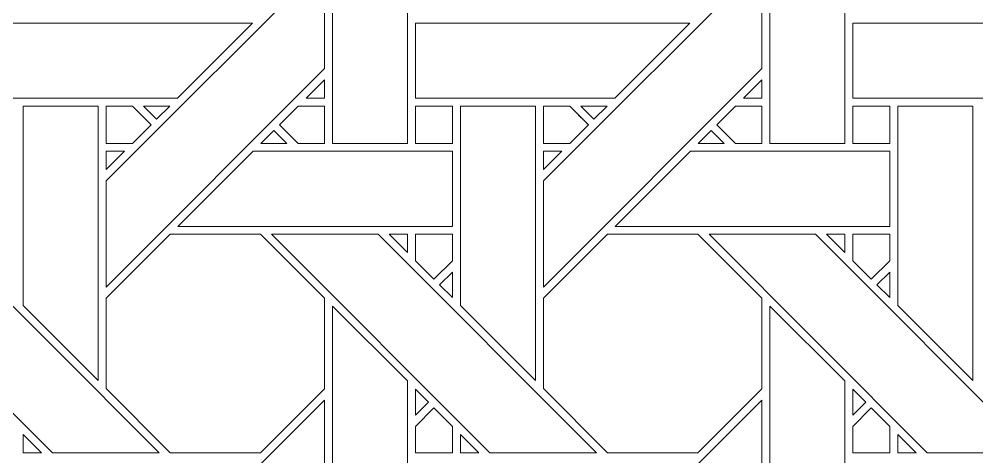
# Model space of a CAD drawing. Header units: inches. Extents: x 2.4 to 22.4, y -0.9 to 19.1.
# Drawn here: x 15.278 to 17.355, y 3.631 to 4.58 of the extents above; entities that cross this region are included whole.
import ezdxf

# ---------------------------------------------------------------- set-up
doc = ezdxf.new("R2010")
doc.units = ezdxf.units.IN
doc.header["$MEASUREMENT"] = 0
doc.layers.add('Design', color=7, linetype='Continuous', lineweight=0)

msp = doc.modelspace()

# ---------------------------------------------------------------- linework, layer by layer
at = {"layer": 'Design'}
for points, knots in [([(2.3829, 19.0948), (2.3829, 19.0948), (2.3829, -0.9052), (2.3829, -0.9052), (2.3829, -0.9052), (22.3829, -0.9052), (22.3829, -0.9052), (22.3829, -0.9052), (22.3829, 19.0948), (22.3829, 19.0948), (22.3829, 19.0948), (2.3829, 19.0948), (2.3829, 19.0948)], [0, 0, 0, 0, 1, 1, 1, 2, 2, 2, 3, 3, 3, 4, 4, 4, 4]), ([(3.3653, 18.1123), (3.3653, 18.1123), (3.3653, 0.0772), (3.3653, 0.0772), (3.3653, 0.0772), (21.4004, 0.0772), (21.4004, 0.0772), (21.4004, 0.0772), (21.4004, 18.1123), (21.4004, 18.1123), (21.4004, 18.1123), (3.3653, 18.1123), (3.3653, 18.1123)], [0, 0, 0, 0, 1, 1, 1, 2, 2, 2, 3, 3, 3, 4, 4, 4, 4]), ([(16.1201, 4.3108), (16.1201, 4.3108), (15.9574, 4.3108), (15.9574, 4.3108), (15.9574, 4.3108), (15.9574, 4.9066), (15.9574, 4.9066), (15.9574, 4.9066), (16.1201, 4.7445), (16.1201, 4.7445), (16.1201, 4.7445), (16.1201, 4.3108), (16.1201, 4.3108)], [0, 0, 0, 0, 1, 1, 1, 2, 2, 2, 3, 3, 3, 4, 4, 4, 4]), ([(16.9061, 4.3108), (16.9061, 4.3108), (16.9061, 4.9066), (16.9061, 4.9066), (16.9061, 4.9066), (17.0689, 4.7445), (17.0689, 4.7445), (17.0689, 4.7445), (17.0689, 4.3108), (17.0689, 4.3108), (17.0689, 4.3108), (16.9061, 4.3108), (16.9061, 4.3108)], [0, 0, 0, 0, 1, 1, 1, 2, 2, 2, 3, 3, 3, 4, 4, 4, 4]), ([(15.4666, 4.2294), (15.4666, 4.2294), (15.9403, 4.703), (15.9403, 4.703), (15.9403, 4.703), (15.9403, 4.473), (15.9403, 4.473), (15.9403, 4.473), (15.4666, 3.9994), (15.4666, 3.9994), (15.4666, 3.9994), (15.4666, 4.2294), (15.4666, 4.2294)], [0, 0, 0, 0, 1, 1, 1, 2, 2, 2, 3, 3, 3, 4, 4, 4, 4]), ([(16.4153, 4.2294), (16.4153, 4.2294), (16.889, 4.703), (16.889, 4.703), (16.889, 4.703), (16.889, 4.473), (16.889, 4.473), (16.889, 4.473), (16.4153, 3.9994), (16.4153, 3.9994), (16.4153, 3.9994), (16.4153, 4.2294), (16.4153, 4.2294)], [0, 0, 0, 0, 1, 1, 1, 2, 2, 2, 3, 3, 3, 4, 4, 4, 4]), ([(15.1887, 4.4088), (15.1887, 4.4088), (15.1887, 4.5715), (15.1887, 4.5715), (15.1887, 4.5715), (15.7844, 4.5715), (15.7844, 4.5715), (15.7844, 4.5715), (15.6217, 4.4088), (15.6217, 4.4088), (15.6217, 4.4088), (15.1887, 4.4088), (15.1887, 4.4088)], [0, 0, 0, 0, 1, 1, 1, 2, 2, 2, 3, 3, 3, 4, 4, 4, 4]), ([(16.1375, 4.4088), (16.1375, 4.4088), (16.1375, 4.5715), (16.1375, 4.5715), (16.1375, 4.5715), (16.7332, 4.5715), (16.7332, 4.5715), (16.7332, 4.5715), (16.5704, 4.4088), (16.5704, 4.4088), (16.5704, 4.4088), (16.1375, 4.4088), (16.1375, 4.4088)], [0, 0, 0, 0, 1, 1, 1, 2, 2, 2, 3, 3, 3, 4, 4, 4, 4]), ([(17.5191, 4.4088), (17.5191, 4.4088), (17.0862, 4.4088), (17.0862, 4.4088), (17.0862, 4.4088), (17.0862, 4.5715), (17.0862, 4.5715), (17.0862, 4.5715), (17.6819, 4.5715), (17.6819, 4.5715), (17.6819, 4.5715), (17.5191, 4.4088), (17.5191, 4.4088)], [0, 0, 0, 0, 1, 1, 1, 2, 2, 2, 3, 3, 3, 4, 4, 4, 4]), ([(15.9005, 4.4089), (15.9005, 4.4089), (15.9403, 4.4486), (15.9403, 4.4486), (15.9403, 4.4486), (15.9403, 4.4089), (15.9403, 4.4089), (15.9403, 4.4089), (15.9005, 4.4089), (15.9005, 4.4089)], [0, 0, 0, 0, 1, 1, 1, 2, 2, 2, 3, 3, 3, 3]), ([(16.8492, 4.4089), (16.8492, 4.4089), (16.889, 4.4486), (16.889, 4.4486), (16.889, 4.4486), (16.889, 4.4089), (16.889, 4.4089), (16.889, 4.4089), (16.8492, 4.4089), (16.8492, 4.4089)], [0, 0, 0, 0, 1, 1, 1, 2, 2, 2, 3, 3, 3, 3]), ([(15.4494, 4.3916), (15.4494, 4.3916), (15.4494, 3.7964), (15.4494, 3.7964), (15.4494, 3.7964), (15.2865, 3.9594), (15.2865, 3.9594), (15.2865, 3.9594), (15.2865, 4.3916), (15.2865, 4.3916), (15.2865, 4.3916), (15.4494, 4.3916), (15.4494, 4.3916)], [0, 0, 0, 0, 1, 1, 1, 2, 2, 2, 3, 3, 3, 4, 4, 4, 4]), ([(15.5237, 4.3915), (15.5288, 4.3864), (15.5596, 4.3556), (15.564, 4.3512), (15.564, 4.3512), (15.5236, 4.3107), (15.5236, 4.3107), (15.5236, 4.3107), (15.4666, 4.3107), (15.4666, 4.3107), (15.4666, 4.3107), (15.4666, 4.3915), (15.4666, 4.3915), (15.4666, 4.3915), (15.5237, 4.3915), (15.5237, 4.3915)], [0, 0, 0, 0, 1, 1, 1, 2, 2, 2, 3, 3, 3, 4, 4, 4, 5, 5, 5, 5]), ([(15.4666, 4.3107), (15.4666, 4.3107), (15.4666, 4.3915), (15.4666, 4.3915), (15.4666, 4.3915), (15.5237, 4.3915), (15.5237, 4.3915), (15.5288, 4.3864), (15.5596, 4.3556), (15.564, 4.3512), (15.564, 4.3512), (15.5236, 4.3107), (15.5236, 4.3107), (15.5236, 4.3107), (15.4666, 4.3107), (15.4666, 4.3107)], [0, 0, 0, 0, 1, 1, 1, 2, 2, 2, 3, 3, 3, 4, 4, 4, 5, 5, 5, 5]), ([(15.548, 4.3916), (15.548, 4.3916), (15.6045, 4.3916), (15.6045, 4.3916), (15.6045, 4.3916), (15.5762, 4.3634), (15.5762, 4.3634), (15.5762, 4.3634), (15.548, 4.3916), (15.548, 4.3916)], [0, 0, 0, 0, 1, 1, 1, 2, 2, 2, 3, 3, 3, 3]), ([(15.8832, 4.3107), (15.8832, 4.3107), (15.8428, 4.3511), (15.8428, 4.3511), (15.8428, 4.3511), (15.8832, 4.3915), (15.8832, 4.3915), (15.8832, 4.3915), (15.9403, 4.3915), (15.9403, 4.3915), (15.9403, 4.3915), (15.9403, 4.3107), (15.9403, 4.3107), (15.9403, 4.3107), (15.8832, 4.3107), (15.8832, 4.3107)], [0, 0, 0, 0, 1, 1, 1, 2, 2, 2, 3, 3, 3, 4, 4, 4, 5, 5, 5, 5]), ([(15.8428, 4.3511), (15.8428, 4.3511), (15.8832, 4.3915), (15.8832, 4.3915), (15.8832, 4.3915), (15.9403, 4.3915), (15.9403, 4.3915), (15.9403, 4.3915), (15.9403, 4.3107), (15.9403, 4.3107), (15.9403, 4.3107), (15.8832, 4.3107), (15.8832, 4.3107), (15.8832, 4.3107), (15.8428, 4.3511), (15.8428, 4.3511)], [0, 0, 0, 0, 1, 1, 1, 2, 2, 2, 3, 3, 3, 4, 4, 4, 5, 5, 5, 5]), ([(16.1375, 4.3915), (16.1375, 4.3915), (16.2177, 4.3915), (16.2177, 4.3915), (16.2177, 4.3915), (16.2177, 4.3107), (16.2177, 4.3107), (16.2177, 4.3107), (16.1375, 4.3107), (16.1375, 4.3107), (16.1375, 4.3107), (16.1375, 4.3915), (16.1375, 4.3915)], [0, 0, 0, 0, 1, 1, 1, 2, 2, 2, 3, 3, 3, 4, 4, 4, 4]), ([(16.1375, 4.3107), (16.1375, 4.3107), (16.1375, 4.3915), (16.1375, 4.3915), (16.1375, 4.3915), (16.2177, 4.3915), (16.2177, 4.3915), (16.2177, 4.3915), (16.2177, 4.3107), (16.2177, 4.3107), (16.2177, 4.3107), (16.1375, 4.3107), (16.1375, 4.3107)], [0, 0, 0, 0, 1, 1, 1, 2, 2, 2, 3, 3, 3, 4, 4, 4, 4]), ([(16.3982, 4.3916), (16.3982, 4.3916), (16.3982, 3.7964), (16.3982, 3.7964), (16.3982, 3.7964), (16.2352, 3.9594), (16.2352, 3.9594), (16.2352, 3.9594), (16.2352, 4.3916), (16.2352, 4.3916), (16.2352, 4.3916), (16.3982, 4.3916), (16.3982, 4.3916)], [0, 0, 0, 0, 1, 1, 1, 2, 2, 2, 3, 3, 3, 4, 4, 4, 4]), ([(16.4724, 4.3915), (16.4775, 4.3864), (16.5083, 4.3556), (16.5127, 4.3512), (16.5127, 4.3512), (16.4723, 4.3107), (16.4723, 4.3107), (16.4723, 4.3107), (16.4153, 4.3107), (16.4153, 4.3107), (16.4153, 4.3107), (16.4153, 4.3915), (16.4153, 4.3915), (16.4153, 4.3915), (16.4724, 4.3915), (16.4724, 4.3915)], [0, 0, 0, 0, 1, 1, 1, 2, 2, 2, 3, 3, 3, 4, 4, 4, 5, 5, 5, 5]), ([(16.4153, 4.3107), (16.4153, 4.3107), (16.4153, 4.3915), (16.4153, 4.3915), (16.4153, 4.3915), (16.4724, 4.3915), (16.4724, 4.3915), (16.4778, 4.3862), (16.5127, 4.3512), (16.5127, 4.3512), (16.5127, 4.3512), (16.4723, 4.3107), (16.4723, 4.3107), (16.4723, 4.3107), (16.4153, 4.3107), (16.4153, 4.3107)], [0, 0, 0, 0, 1, 1, 1, 2, 2, 2, 3, 3, 3, 4, 4, 4, 5, 5, 5, 5]), ([(16.4967, 4.3916), (16.4967, 4.3916), (16.5532, 4.3916), (16.5532, 4.3916), (16.5532, 4.3916), (16.5249, 4.3634), (16.5249, 4.3634), (16.5249, 4.3634), (16.4967, 4.3916), (16.4967, 4.3916)], [0, 0, 0, 0, 1, 1, 1, 2, 2, 2, 3, 3, 3, 3]), ([(16.8319, 4.3107), (16.8319, 4.3107), (16.7915, 4.3511), (16.7915, 4.3511), (16.7915, 4.3511), (16.832, 4.3915), (16.832, 4.3915), (16.832, 4.3915), (16.889, 4.3915), (16.889, 4.3915), (16.889, 4.3915), (16.889, 4.3107), (16.889, 4.3107), (16.889, 4.3107), (16.8319, 4.3107), (16.8319, 4.3107)], [0, 0, 0, 0, 1, 1, 1, 2, 2, 2, 3, 3, 3, 4, 4, 4, 5, 5, 5, 5]), ([(16.7915, 4.3511), (16.7915, 4.3511), (16.832, 4.3915), (16.832, 4.3915), (16.832, 4.3915), (16.889, 4.3915), (16.889, 4.3915), (16.889, 4.3915), (16.889, 4.3107), (16.889, 4.3107), (16.889, 4.3107), (16.8319, 4.3107), (16.8319, 4.3107), (16.8319, 4.3107), (16.7915, 4.3511), (16.7915, 4.3511)], [0, 0, 0, 0, 1, 1, 1, 2, 2, 2, 3, 3, 3, 4, 4, 4, 5, 5, 5, 5]), ([(17.0862, 4.3915), (17.0862, 4.3915), (17.1665, 4.3915), (17.1665, 4.3915), (17.1665, 4.3915), (17.1665, 4.3107), (17.1665, 4.3107), (17.1665, 4.3107), (17.0862, 4.3107), (17.0862, 4.3107), (17.0862, 4.3107), (17.0862, 4.3915), (17.0862, 4.3915)], [0, 0, 0, 0, 1, 1, 1, 2, 2, 2, 3, 3, 3, 4, 4, 4, 4]), ([(17.0862, 4.3107), (17.0862, 4.3107), (17.0862, 4.3915), (17.0862, 4.3915), (17.0862, 4.3915), (17.1665, 4.3915), (17.1665, 4.3915), (17.1665, 4.3915), (17.1665, 4.3107), (17.1665, 4.3107), (17.1665, 4.3107), (17.0862, 4.3107), (17.0862, 4.3107)], [0, 0, 0, 0, 1, 1, 1, 2, 2, 2, 3, 3, 3, 4, 4, 4, 4]), ([(17.3469, 4.3916), (17.3469, 4.3916), (17.3469, 3.7964), (17.3469, 3.7964), (17.3469, 3.7964), (17.184, 3.9594), (17.184, 3.9594), (17.184, 3.9594), (17.184, 4.3916), (17.184, 4.3916), (17.184, 4.3916), (17.3469, 4.3916), (17.3469, 4.3916)], [0, 0, 0, 0, 1, 1, 1, 2, 2, 2, 3, 3, 3, 4, 4, 4, 4]), ([(15.8589, 4.3108), (15.8589, 4.3108), (15.8024, 4.3108), (15.8024, 4.3108), (15.8024, 4.3108), (15.8307, 4.339), (15.8307, 4.339), (15.8307, 4.339), (15.8589, 4.3108), (15.8589, 4.3108)], [0, 0, 0, 0, 1, 1, 1, 2, 2, 2, 3, 3, 3, 3]), ([(16.8076, 4.3108), (16.8076, 4.3108), (16.7511, 4.3108), (16.7511, 4.3108), (16.7511, 4.3108), (16.7794, 4.339), (16.7794, 4.339), (16.7794, 4.339), (16.8076, 4.3108), (16.8076, 4.3108)], [0, 0, 0, 0, 1, 1, 1, 2, 2, 2, 3, 3, 3, 3]), ([(15.5064, 4.2936), (15.5064, 4.2936), (15.4666, 4.2538), (15.4666, 4.2538), (15.4666, 4.2538), (15.4666, 4.2936), (15.4666, 4.2936), (15.4666, 4.2936), (15.5064, 4.2936), (15.5064, 4.2936)], [0, 0, 0, 0, 1, 1, 1, 2, 2, 2, 3, 3, 3, 3]), ([(15.6224, 4.1308), (15.6224, 4.1308), (15.7853, 4.2936), (15.7853, 4.2936), (15.7853, 4.2936), (16.2177, 4.2936), (16.2177, 4.2936), (16.2177, 4.2936), (16.2177, 4.1308), (16.2177, 4.1308), (16.2177, 4.1308), (15.6224, 4.1308), (15.6224, 4.1308)], [0, 0, 0, 0, 1, 1, 1, 2, 2, 2, 3, 3, 3, 4, 4, 4, 4]), ([(16.4551, 4.2936), (16.4551, 4.2936), (16.4153, 4.2538), (16.4153, 4.2538), (16.4153, 4.2538), (16.4153, 4.2936), (16.4153, 4.2936), (16.4153, 4.2936), (16.4551, 4.2936), (16.4551, 4.2936)], [0, 0, 0, 0, 1, 1, 1, 2, 2, 2, 3, 3, 3, 3]), ([(16.5711, 4.1308), (16.5711, 4.1308), (16.734, 4.2936), (16.734, 4.2936), (16.734, 4.2936), (17.1664, 4.2936), (17.1664, 4.2936), (17.1664, 4.2936), (17.1664, 4.1308), (17.1664, 4.1308), (17.1664, 4.1308), (16.5711, 4.1308), (16.5711, 4.1308)], [0, 0, 0, 0, 1, 1, 1, 2, 2, 2, 3, 3, 3, 4, 4, 4, 4]), ([(14.877, 4.1137), (14.877, 4.1137), (15.1079, 4.1137), (15.1079, 4.1137), (15.1079, 4.1137), (15.5816, 3.64), (15.5816, 3.64), (15.5816, 3.64), (15.3506, 3.64), (15.3506, 3.64), (15.3506, 3.64), (14.877, 4.1137), (14.877, 4.1137)], [0, 0, 0, 0, 1, 1, 1, 2, 2, 2, 3, 3, 3, 4, 4, 4, 4]), ([(15.6053, 4.1136), (15.6053, 4.1136), (15.8015, 4.1136), (15.8015, 4.1136), (15.8015, 4.1136), (15.9403, 3.9749), (15.9403, 3.9749), (15.9403, 3.9749), (15.9403, 3.7787), (15.9403, 3.7787), (15.9225, 3.7608), (15.8105, 3.649), (15.8016, 3.64), (15.8016, 3.64), (15.6058, 3.64), (15.6058, 3.64), (15.6058, 3.64), (15.4666, 3.7793), (15.4666, 3.7793), (15.4666, 3.7793), (15.4666, 3.9749), (15.4666, 3.9749), (15.4666, 3.9749), (15.6053, 4.1136), (15.6053, 4.1136)], [0, 0, 0, 0, 1, 1, 1, 2, 2, 2, 3, 3, 3, 4, 4, 4, 5, 5, 5, 6, 6, 6, 7, 7, 7, 8, 8, 8, 8]), ([(15.4666, 3.7793), (15.4666, 3.7793), (15.4666, 3.9749), (15.4666, 3.9749), (15.4666, 3.9749), (15.6053, 4.1136), (15.6053, 4.1136), (15.6053, 4.1136), (15.8015, 4.1136), (15.8015, 4.1136), (15.8015, 4.1136), (15.9403, 3.9749), (15.9403, 3.9749), (15.9403, 3.9749), (15.9403, 3.7787), (15.9403, 3.7787), (15.9221, 3.7604), (15.8102, 3.6487), (15.8016, 3.64), (15.8016, 3.64), (15.6058, 3.64), (15.6058, 3.64), (15.6058, 3.64), (15.4666, 3.7793), (15.4666, 3.7793)], [0, 0, 0, 0, 1, 1, 1, 2, 2, 2, 3, 3, 3, 4, 4, 4, 5, 5, 5, 6, 6, 6, 7, 7, 7, 8, 8, 8, 8]), ([(15.8257, 4.1137), (15.8257, 4.1137), (16.0567, 4.1137), (16.0567, 4.1137), (16.0567, 4.1137), (16.5303, 3.64), (16.5303, 3.64), (16.5303, 3.64), (16.2993, 3.64), (16.2993, 3.64), (16.2993, 3.64), (15.8257, 4.1137), (15.8257, 4.1137)], [0, 0, 0, 0, 1, 1, 1, 2, 2, 2, 3, 3, 3, 4, 4, 4, 4]), ([(16.1202, 4.1137), (16.1202, 4.1137), (16.1202, 4.0739), (16.1202, 4.0739), (16.1202, 4.0739), (16.0808, 4.1137), (16.0808, 4.1137), (16.0808, 4.1137), (16.1202, 4.1137), (16.1202, 4.1137)], [0, 0, 0, 0, 1, 1, 1, 2, 2, 2, 3, 3, 3, 3]), ([(16.2177, 4.1137), (16.2177, 4.1137), (16.2177, 4.0561), (16.2177, 4.0561), (16.2177, 4.0561), (16.1778, 4.0161), (16.1778, 4.0161), (16.1778, 4.0161), (16.1375, 4.0564), (16.1375, 4.0564), (16.1375, 4.0564), (16.1375, 4.1137), (16.1375, 4.1137), (16.1375, 4.1137), (16.2177, 4.1137), (16.2177, 4.1137)], [0, 0, 0, 0, 1, 1, 1, 2, 2, 2, 3, 3, 3, 4, 4, 4, 5, 5, 5, 5]), ([(16.1778, 4.0161), (16.1778, 4.0161), (16.1375, 4.0564), (16.1375, 4.0564), (16.1375, 4.0564), (16.1375, 4.1137), (16.1375, 4.1137), (16.1375, 4.1137), (16.2177, 4.1137), (16.2177, 4.1137), (16.2177, 4.1137), (16.2177, 4.0561), (16.2177, 4.0561), (16.2177, 4.0561), (16.1778, 4.0161), (16.1778, 4.0161)], [0, 0, 0, 0, 1, 1, 1, 2, 2, 2, 3, 3, 3, 4, 4, 4, 5, 5, 5, 5]), ([(16.554, 4.1136), (16.554, 4.1136), (16.7502, 4.1136), (16.7502, 4.1136), (16.7502, 4.1136), (16.889, 3.9749), (16.889, 3.9749), (16.889, 3.9749), (16.889, 3.7787), (16.889, 3.7787), (16.8712, 3.7608), (16.7593, 3.649), (16.7503, 3.64), (16.7503, 3.64), (16.5546, 3.64), (16.5546, 3.64), (16.5546, 3.64), (16.4153, 3.7793), (16.4153, 3.7793), (16.4153, 3.7793), (16.4153, 3.9749), (16.4153, 3.9749), (16.4153, 3.9749), (16.554, 4.1136), (16.554, 4.1136)], [0, 0, 0, 0, 1, 1, 1, 2, 2, 2, 3, 3, 3, 4, 4, 4, 5, 5, 5, 6, 6, 6, 7, 7, 7, 8, 8, 8, 8]), ([(16.4153, 3.7793), (16.4153, 3.7793), (16.4153, 3.9749), (16.4153, 3.9749), (16.4153, 3.9749), (16.554, 4.1136), (16.554, 4.1136), (16.554, 4.1136), (16.7502, 4.1136), (16.7502, 4.1136), (16.7502, 4.1136), (16.889, 3.9749), (16.889, 3.9749), (16.889, 3.9749), (16.889, 3.7787), (16.889, 3.7787), (16.8711, 3.7607), (16.7592, 3.649), (16.7503, 3.64), (16.7503, 3.64), (16.5546, 3.64), (16.5546, 3.64), (16.5546, 3.64), (16.4153, 3.7793), (16.4153, 3.7793)], [0, 0, 0, 0, 1, 1, 1, 2, 2, 2, 3, 3, 3, 4, 4, 4, 5, 5, 5, 6, 6, 6, 7, 7, 7, 8, 8, 8, 8]), ([(16.7745, 4.1137), (16.7745, 4.1137), (17.0054, 4.1137), (17.0054, 4.1137), (17.0054, 4.1137), (17.479, 3.64), (17.479, 3.64), (17.479, 3.64), (17.248, 3.64), (17.248, 3.64), (17.248, 3.64), (16.7745, 4.1137), (16.7745, 4.1137)], [0, 0, 0, 0, 1, 1, 1, 2, 2, 2, 3, 3, 3, 4, 4, 4, 4]), ([(17.069, 4.1137), (17.069, 4.1137), (17.069, 4.0739), (17.069, 4.0739), (17.069, 4.0739), (17.0295, 4.1137), (17.0295, 4.1137), (17.0295, 4.1137), (17.069, 4.1137), (17.069, 4.1137)], [0, 0, 0, 0, 1, 1, 1, 2, 2, 2, 3, 3, 3, 3]), ([(17.1665, 4.1137), (17.1665, 4.1137), (17.1665, 4.0561), (17.1665, 4.0561), (17.1665, 4.0561), (17.1265, 4.0161), (17.1265, 4.0161), (17.1265, 4.0161), (17.0862, 4.0564), (17.0862, 4.0564), (17.0862, 4.0564), (17.0862, 4.1137), (17.0862, 4.1137), (17.0862, 4.1137), (17.1665, 4.1137), (17.1665, 4.1137)], [0, 0, 0, 0, 1, 1, 1, 2, 2, 2, 3, 3, 3, 4, 4, 4, 5, 5, 5, 5]), ([(17.1265, 4.0161), (17.1265, 4.0161), (17.0862, 4.0564), (17.0862, 4.0564), (17.0862, 4.0564), (17.0862, 4.1137), (17.0862, 4.1137), (17.0862, 4.1137), (17.1665, 4.1137), (17.1665, 4.1137), (17.1665, 4.1137), (17.1665, 4.0561), (17.1665, 4.0561), (17.1665, 4.0561), (17.1265, 4.0161), (17.1265, 4.0161)], [0, 0, 0, 0, 1, 1, 1, 2, 2, 2, 3, 3, 3, 4, 4, 4, 5, 5, 5, 5]), ([(16.2177, 4.0318), (16.2177, 4.0318), (16.2177, 3.9767), (16.2177, 3.9767), (16.2177, 3.9767), (16.1899, 4.0041), (16.1899, 4.0041), (16.1899, 4.0041), (16.2177, 4.0318), (16.2177, 4.0318)], [0, 0, 0, 0, 1, 1, 1, 2, 2, 2, 3, 3, 3, 3]), ([(17.1664, 4.0318), (17.1664, 4.0318), (17.1664, 3.9767), (17.1664, 3.9767), (17.1664, 3.9767), (17.1387, 4.0041), (17.1387, 4.0041), (17.1387, 4.0041), (17.1664, 4.0318), (17.1664, 4.0318)], [0, 0, 0, 0, 1, 1, 1, 2, 2, 2, 3, 3, 3, 3]), ([(16.1201, 3.362), (16.1201, 3.362), (15.9574, 3.362), (15.9574, 3.362), (15.9574, 3.362), (15.9574, 3.9579), (15.9574, 3.9579), (15.9574, 3.9579), (16.1201, 3.7957), (16.1201, 3.7957), (16.1201, 3.7957), (16.1201, 3.362), (16.1201, 3.362)], [0, 0, 0, 0, 1, 1, 1, 2, 2, 2, 3, 3, 3, 4, 4, 4, 4]), ([(17.0689, 3.362), (17.0689, 3.362), (16.9061, 3.362), (16.9061, 3.362), (16.9061, 3.362), (16.9061, 3.9579), (16.9061, 3.9579), (16.9061, 3.9579), (17.0689, 3.7957), (17.0689, 3.7957), (17.0689, 3.7957), (17.0689, 3.362), (17.0689, 3.362)], [0, 0, 0, 0, 1, 1, 1, 2, 2, 2, 3, 3, 3, 4, 4, 4, 4]), ([(16.1374, 3.7215), (16.1374, 3.7215), (16.1374, 3.7782), (16.1374, 3.7782), (16.1374, 3.7782), (16.1656, 3.7497), (16.1656, 3.7497), (16.1656, 3.7497), (16.1374, 3.7215), (16.1374, 3.7215)], [0, 0, 0, 0, 1, 1, 1, 2, 2, 2, 3, 3, 3, 3]), ([(17.0862, 3.7215), (17.0862, 3.7215), (17.0862, 3.7782), (17.0862, 3.7782), (17.0862, 3.7782), (17.1144, 3.7497), (17.1144, 3.7497), (17.1144, 3.7497), (17.0862, 3.7215), (17.0862, 3.7215)], [0, 0, 0, 0, 1, 1, 1, 2, 2, 2, 3, 3, 3, 3]), ([(15.4666, 3.2807), (15.4666, 3.2807), (15.9403, 3.7543), (15.9403, 3.7543), (15.9403, 3.7543), (15.9403, 3.5243), (15.9403, 3.5243), (15.9403, 3.5243), (15.4666, 3.0506), (15.4666, 3.0506), (15.4666, 3.0506), (15.4666, 3.2807), (15.4666, 3.2807)], [0, 0, 0, 0, 1, 1, 1, 2, 2, 2, 3, 3, 3, 4, 4, 4, 4]), ([(16.4153, 3.2807), (16.4153, 3.2807), (16.889, 3.7543), (16.889, 3.7543), (16.889, 3.7543), (16.889, 3.5243), (16.889, 3.5243), (16.889, 3.5243), (16.4153, 3.0506), (16.4153, 3.0506), (16.4153, 3.0506), (16.4153, 3.2807), (16.4153, 3.2807)], [0, 0, 0, 0, 1, 1, 1, 2, 2, 2, 3, 3, 3, 4, 4, 4, 4]), ([(16.1375, 3.6398), (16.1375, 3.6398), (16.1375, 3.6971), (16.1375, 3.6971), (16.1375, 3.6971), (16.1778, 3.7374), (16.1778, 3.7374), (16.1778, 3.7374), (16.2181, 3.6971), (16.2181, 3.6971), (16.2181, 3.6971), (16.2181, 3.6398), (16.2181, 3.6398), (16.2181, 3.6398), (16.1375, 3.6398), (16.1375, 3.6398)], [0, 0, 0, 0, 1, 1, 1, 2, 2, 2, 3, 3, 3, 4, 4, 4, 5, 5, 5, 5]), ([(16.1375, 3.6971), (16.1375, 3.6971), (16.1778, 3.7374), (16.1778, 3.7374), (16.1778, 3.7374), (16.2181, 3.6971), (16.2181, 3.6971), (16.2181, 3.6971), (16.2181, 3.6398), (16.2181, 3.6398), (16.2181, 3.6398), (16.1375, 3.6398), (16.1375, 3.6398), (16.1375, 3.6398), (16.1375, 3.6971), (16.1375, 3.6971)], [0, 0, 0, 0, 1, 1, 1, 2, 2, 2, 3, 3, 3, 4, 4, 4, 5, 5, 5, 5]), ([(17.0862, 3.6398), (17.0862, 3.6398), (17.0862, 3.6971), (17.0862, 3.6971), (17.0862, 3.6971), (17.1265, 3.7374), (17.1265, 3.7374), (17.1265, 3.7374), (17.1669, 3.6971), (17.1669, 3.6971), (17.1669, 3.6971), (17.1669, 3.6398), (17.1669, 3.6398), (17.1669, 3.6398), (17.0862, 3.6398), (17.0862, 3.6398)], [0, 0, 0, 0, 1, 1, 1, 2, 2, 2, 3, 3, 3, 4, 4, 4, 5, 5, 5, 5]), ([(17.1265, 3.7374), (17.1265, 3.7374), (17.1669, 3.6971), (17.1669, 3.6971), (17.1669, 3.6971), (17.1669, 3.6398), (17.1669, 3.6398), (17.1669, 3.6398), (17.0862, 3.6398), (17.0862, 3.6398), (17.0862, 3.6398), (17.0862, 3.6971), (17.0862, 3.6971), (17.0862, 3.6971), (17.1265, 3.7374), (17.1265, 3.7374)], [0, 0, 0, 0, 1, 1, 1, 2, 2, 2, 3, 3, 3, 4, 4, 4, 5, 5, 5, 5]), ([(15.3264, 3.64), (15.3264, 3.64), (15.2866, 3.64), (15.2866, 3.64), (15.2866, 3.64), (15.2866, 3.6798), (15.2866, 3.6798), (15.2866, 3.6798), (15.3264, 3.64), (15.3264, 3.64)], [0, 0, 0, 0, 1, 1, 1, 2, 2, 2, 3, 3, 3, 3]), ([(16.2751, 3.64), (16.2751, 3.64), (16.2354, 3.64), (16.2354, 3.64), (16.2354, 3.64), (16.2354, 3.6798), (16.2354, 3.6798), (16.2354, 3.6798), (16.2751, 3.64), (16.2751, 3.64)], [0, 0, 0, 0, 1, 1, 1, 2, 2, 2, 3, 3, 3, 3]), ([(17.2238, 3.64), (17.2238, 3.64), (17.1841, 3.64), (17.1841, 3.64), (17.1841, 3.64), (17.1841, 3.6798), (17.1841, 3.6798), (17.1841, 3.6798), (17.2238, 3.64), (17.2238, 3.64)], [0, 0, 0, 0, 1, 1, 1, 2, 2, 2, 3, 3, 3, 3])]:
    msp.add_open_spline(points, degree=3, knots=knots, dxfattribs=at)

doc.saveas('drawing.dxf')
